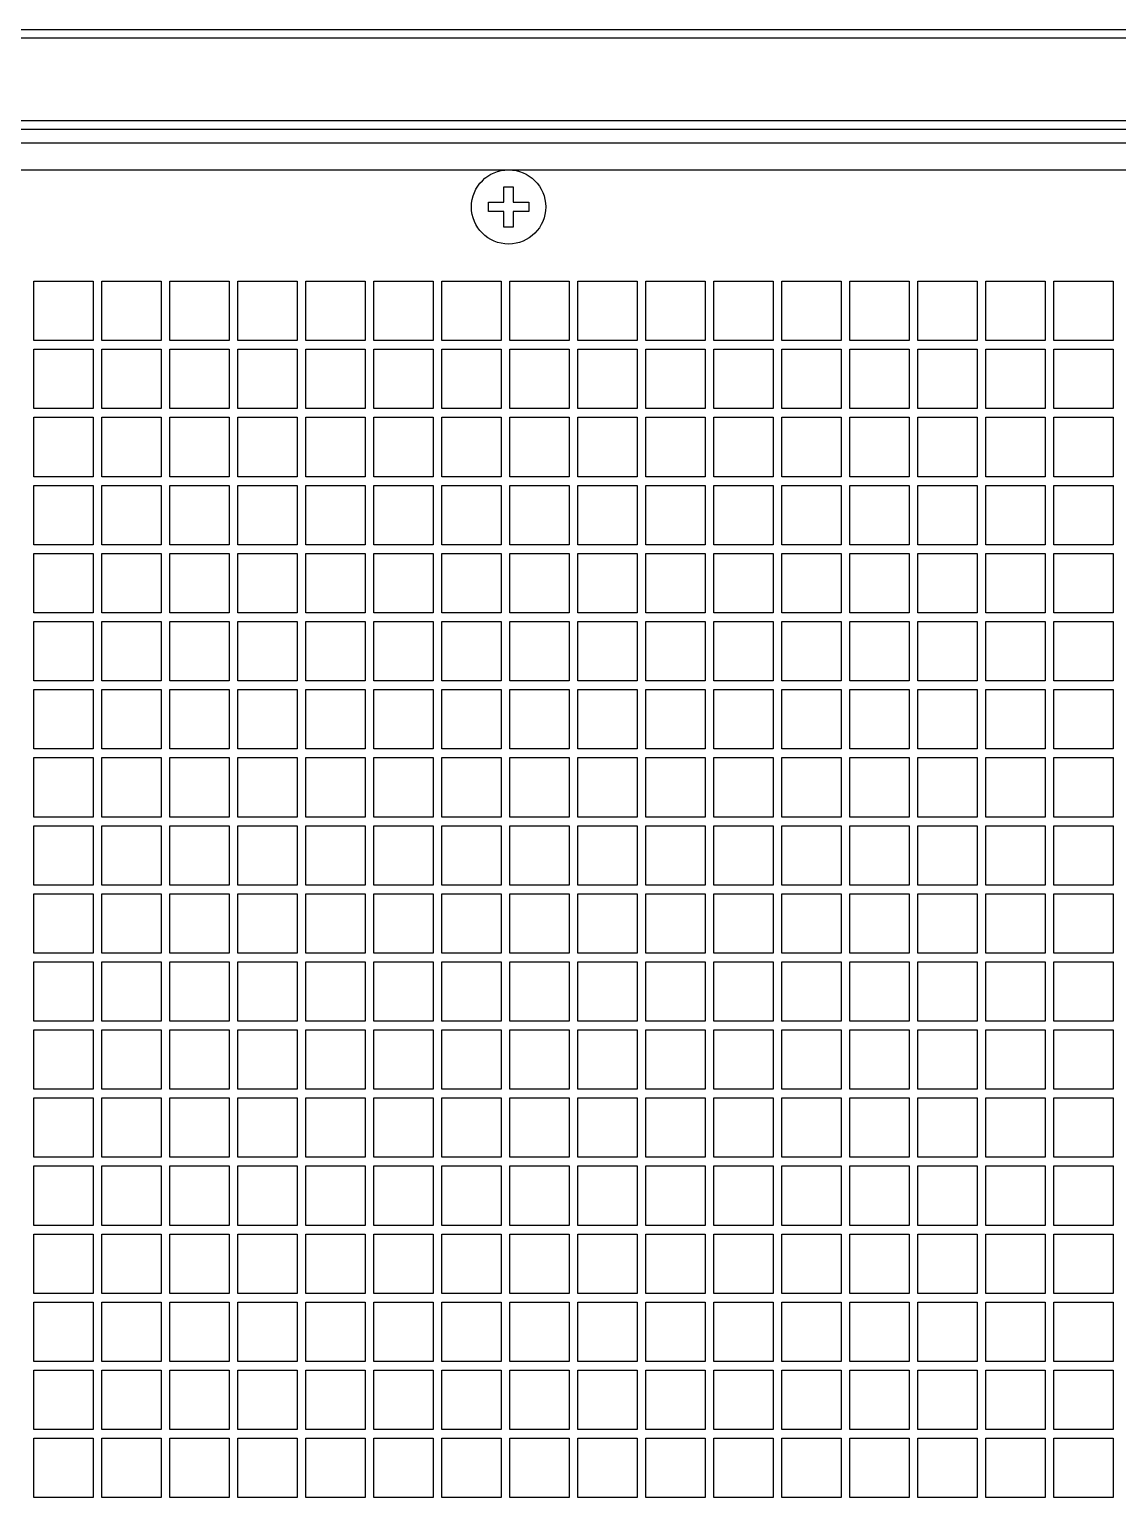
# Model space of a CAD drawing. Header units: millimetres. Extents: x 0 to 191, y 0 to 126.
# Drawn here: x 96.43 to 114.03, y 66.69 to 90.42 of the extents above; entities that cross this region are included whole.
import ezdxf

# ---------------------------------------------------------------- set-up
doc = ezdxf.new("R2010")
doc.units = ezdxf.units.MM
for name, color, linetype in [('2401-00460-M6-12PSTTHC_0', 7, 'Continuous'), ('4212-12595_0', 7, 'Continuous'), ('4212-12608_0', 7, 'Continuous'), ('4212-12615_0', 7, 'Continuous')]:
    doc.layers.add(name, color=color, linetype=linetype)

msp = doc.modelspace()

# ---------------------------------------------------------------- linework, layer by layer
at = {"layer": '2401-00460-M6-12PSTTHC_0', "color": 7, "linetype": 'Continuous'}
for p, q in [((104.105, 87.625), (104.105, 87.875)), ((104.105, 87.875), (104.255, 87.875)), ((104.255, 87.875), (104.255, 87.625)), ((103.855, 87.475), (103.855, 87.625)), ((103.855, 87.625), (104.105, 87.625)), ((104.255, 87.625), (104.505, 87.625)), ((104.505, 87.625), (104.505, 87.475)), ((104.105, 87.475), (103.855, 87.475)), ((104.105, 87.225), (104.105, 87.475)), ((104.255, 87.475), (104.255, 87.225)), ((104.505, 87.475), (104.255, 87.475)), ((104.255, 87.225), (104.105, 87.225))]:
    msp.add_line(p, q, dxfattribs=at)
msp.add_circle((104.18, 87.55), 0.6, dxfattribs=at)
at = {"layer": '4212-12595_0', "color": 7, "linetype": 'Continuous'}
msp.add_line((117.93, 88.58), (2.93, 88.58), dxfattribs=at)
at = {"layer": '4212-12608_0', "color": 7, "linetype": 'Continuous'}
for p, q in [((51.58, 88.15), (119.28, 88.15)), ((96.5, 85.39), (96.5, 86.35)), ((96.5, 86.35), (97.46, 86.35)), ((97.46, 86.35), (97.46, 85.39)), ((97.6, 85.39), (97.6, 86.35)), ((97.6, 86.35), (98.56, 86.35)), ((98.56, 86.35), (98.56, 85.39)), ((98.7, 85.39), (98.7, 86.35)), ((98.7, 86.35), (99.66, 86.35)), ((99.66, 86.35), (99.66, 85.39)), ((99.8, 85.39), (99.8, 86.35)), ((99.8, 86.35), (100.76, 86.35)), ((100.76, 86.35), (100.76, 85.39)), ((100.9, 85.39), (100.9, 86.35)), ((100.9, 86.35), (101.86, 86.35)), ((101.86, 86.35), (101.86, 85.39)), ((102, 85.39), (102, 86.35)), ((102, 86.35), (102.96, 86.35)), ((102.96, 86.35), (102.96, 85.39)), ((103.1, 85.39), (103.1, 86.35)), ((103.1, 86.35), (104.06, 86.35)), ((104.06, 86.35), (104.06, 85.39)), ((104.2, 85.39), (104.2, 86.35)), ((104.2, 86.35), (105.16, 86.35)), ((105.16, 86.35), (105.16, 85.39)), ((105.3, 85.39), (105.3, 86.35)), ((105.3, 86.35), (106.26, 86.35)), ((106.26, 86.35), (106.26, 85.39)), ((106.4, 85.39), (106.4, 86.35)), ((106.4, 86.35), (107.36, 86.35)), ((107.36, 86.35), (107.36, 85.39)), ((107.5, 85.39), (107.5, 86.35)), ((107.5, 86.35), (108.46, 86.35)), ((108.46, 86.35), (108.46, 85.39)), ((108.6, 85.39), (108.6, 86.35)), ((108.6, 86.35), (109.56, 86.35)), ((109.56, 86.35), (109.56, 85.39)), ((109.7, 85.39), (109.7, 86.35)), ((109.7, 86.35), (110.66, 86.35)), ((110.66, 86.35), (110.66, 85.39)), ((110.8, 85.39), (110.8, 86.35)), ((110.8, 86.35), (111.76, 86.35)), ((111.76, 86.35), (111.76, 85.39)), ((111.9, 85.39), (111.9, 86.35)), ((111.9, 86.35), (112.86, 86.35)), ((112.86, 86.35), (112.86, 85.39)), ((113, 85.39), (113, 86.35)), ((113, 86.35), (113.96, 86.35)), ((113.96, 86.35), (113.96, 85.39)), ((97.46, 85.39), (96.5, 85.39)), ((96.5, 84.29), (96.5, 85.25)), ((96.5, 85.25), (97.46, 85.25)), ((97.46, 85.25), (97.46, 84.29)), ((98.56, 85.39), (97.6, 85.39)), ((97.6, 84.29), (97.6, 85.25)), ((97.6, 85.25), (98.56, 85.25)), ((98.56, 85.25), (98.56, 84.29)), ((99.66, 85.39), (98.7, 85.39)), ((98.7, 84.29), (98.7, 85.25)), ((98.7, 85.25), (99.66, 85.25)), ((99.66, 85.25), (99.66, 84.29)), ((100.76, 85.39), (99.8, 85.39)), ((99.8, 84.29), (99.8, 85.25)), ((99.8, 85.25), (100.76, 85.25)), ((100.76, 85.25), (100.76, 84.29)), ((101.86, 85.39), (100.9, 85.39)), ((100.9, 84.29), (100.9, 85.25)), ((100.9, 85.25), (101.86, 85.25)), ((101.86, 85.25), (101.86, 84.29)), ((102.96, 85.39), (102, 85.39)), ((102, 84.29), (102, 85.25)), ((102, 85.25), (102.96, 85.25)), ((102.96, 85.25), (102.96, 84.29)), ((104.06, 85.39), (103.1, 85.39)), ((103.1, 84.29), (103.1, 85.25)), ((103.1, 85.25), (104.06, 85.25)), ((104.06, 85.25), (104.06, 84.29)), ((105.16, 85.39), (104.2, 85.39)), ((104.2, 84.29), (104.2, 85.25)), ((104.2, 85.25), (105.16, 85.25)), ((105.16, 85.25), (105.16, 84.29)), ((106.26, 85.39), (105.3, 85.39)), ((105.3, 84.29), (105.3, 85.25)), ((105.3, 85.25), (106.26, 85.25)), ((106.26, 85.25), (106.26, 84.29)), ((107.36, 85.39), (106.4, 85.39)), ((106.4, 84.29), (106.4, 85.25)), ((106.4, 85.25), (107.36, 85.25)), ((107.36, 85.25), (107.36, 84.29)), ((108.46, 85.39), (107.5, 85.39)), ((107.5, 84.29), (107.5, 85.25)), ((107.5, 85.25), (108.46, 85.25)), ((108.46, 85.25), (108.46, 84.29)), ((109.56, 85.39), (108.6, 85.39)), ((108.6, 84.29), (108.6, 85.25)), ((108.6, 85.25), (109.56, 85.25)), ((109.56, 85.25), (109.56, 84.29)), ((110.66, 85.39), (109.7, 85.39)), ((109.7, 84.29), (109.7, 85.25)), ((109.7, 85.25), (110.66, 85.25)), ((110.66, 85.25), (110.66, 84.29)), ((111.76, 85.39), (110.8, 85.39)), ((110.8, 84.29), (110.8, 85.25)), ((110.8, 85.25), (111.76, 85.25)), ((111.76, 85.25), (111.76, 84.29)), ((112.86, 85.39), (111.9, 85.39)), ((111.9, 84.29), (111.9, 85.25)), ((111.9, 85.25), (112.86, 85.25)), ((112.86, 85.25), (112.86, 84.29)), ((113.96, 85.39), (113, 85.39)), ((113, 84.29), (113, 85.25)), ((113, 85.25), (113.96, 85.25)), ((113.96, 85.25), (113.96, 84.29)), ((97.46, 84.29), (96.5, 84.29)), ((98.56, 84.29), (97.6, 84.29)), ((99.66, 84.29), (98.7, 84.29)), ((100.76, 84.29), (99.8, 84.29)), ((101.86, 84.29), (100.9, 84.29)), ((102.96, 84.29), (102, 84.29)), ((104.06, 84.29), (103.1, 84.29)), ((105.16, 84.29), (104.2, 84.29)), ((106.26, 84.29), (105.3, 84.29)), ((107.36, 84.29), (106.4, 84.29)), ((108.46, 84.29), (107.5, 84.29)), ((109.56, 84.29), (108.6, 84.29)), ((110.66, 84.29), (109.7, 84.29)), ((111.76, 84.29), (110.8, 84.29)), ((112.86, 84.29), (111.9, 84.29)), ((113.96, 84.29), (113, 84.29)), ((96.5, 83.19), (96.5, 84.15)), ((96.5, 84.15), (97.46, 84.15)), ((97.46, 84.15), (97.46, 83.19)), ((97.6, 83.19), (97.6, 84.15)), ((97.6, 84.15), (98.56, 84.15)), ((98.56, 84.15), (98.56, 83.19)), ((98.7, 83.19), (98.7, 84.15)), ((98.7, 84.15), (99.66, 84.15)), ((99.66, 84.15), (99.66, 83.19)), ((99.8, 83.19), (99.8, 84.15)), ((99.8, 84.15), (100.76, 84.15)), ((100.76, 84.15), (100.76, 83.19)), ((100.9, 83.19), (100.9, 84.15)), ((100.9, 84.15), (101.86, 84.15)), ((101.86, 84.15), (101.86, 83.19)), ((102, 83.19), (102, 84.15)), ((102, 84.15), (102.96, 84.15)), ((102.96, 84.15), (102.96, 83.19)), ((103.1, 83.19), (103.1, 84.15)), ((103.1, 84.15), (104.06, 84.15)), ((104.06, 84.15), (104.06, 83.19)), ((104.2, 83.19), (104.2, 84.15)), ((104.2, 84.15), (105.16, 84.15)), ((105.16, 84.15), (105.16, 83.19)), ((105.3, 83.19), (105.3, 84.15)), ((105.3, 84.15), (106.26, 84.15)), ((106.26, 84.15), (106.26, 83.19)), ((106.4, 83.19), (106.4, 84.15)), ((106.4, 84.15), (107.36, 84.15)), ((107.36, 84.15), (107.36, 83.19)), ((107.5, 83.19), (107.5, 84.15)), ((107.5, 84.15), (108.46, 84.15)), ((108.46, 84.15), (108.46, 83.19)), ((108.6, 83.19), (108.6, 84.15)), ((108.6, 84.15), (109.56, 84.15)), ((109.56, 84.15), (109.56, 83.19)), ((109.7, 83.19), (109.7, 84.15)), ((109.7, 84.15), (110.66, 84.15)), ((110.66, 84.15), (110.66, 83.19)), ((110.8, 83.19), (110.8, 84.15)), ((110.8, 84.15), (111.76, 84.15)), ((111.76, 84.15), (111.76, 83.19)), ((111.9, 83.19), (111.9, 84.15)), ((111.9, 84.15), (112.86, 84.15)), ((112.86, 84.15), (112.86, 83.19)), ((113, 83.19), (113, 84.15)), ((113, 84.15), (113.96, 84.15)), ((113.96, 84.15), (113.96, 83.19)), ((97.46, 83.19), (96.5, 83.19)), ((98.56, 83.19), (97.6, 83.19)), ((99.66, 83.19), (98.7, 83.19)), ((100.76, 83.19), (99.8, 83.19)), ((101.86, 83.19), (100.9, 83.19)), ((102.96, 83.19), (102, 83.19)), ((104.06, 83.19), (103.1, 83.19)), ((105.16, 83.19), (104.2, 83.19)), ((106.26, 83.19), (105.3, 83.19)), ((107.36, 83.19), (106.4, 83.19)), ((108.46, 83.19), (107.5, 83.19)), ((109.56, 83.19), (108.6, 83.19)), ((110.66, 83.19), (109.7, 83.19)), ((111.76, 83.19), (110.8, 83.19)), ((112.86, 83.19), (111.9, 83.19)), ((113.96, 83.19), (113, 83.19)), ((96.5, 82.09), (96.5, 83.05)), ((96.5, 83.05), (97.46, 83.05)), ((97.46, 83.05), (97.46, 82.09)), ((97.6, 82.09), (97.6, 83.05)), ((97.6, 83.05), (98.56, 83.05)), ((98.56, 83.05), (98.56, 82.09)), ((98.7, 82.09), (98.7, 83.05)), ((98.7, 83.05), (99.66, 83.05)), ((99.66, 83.05), (99.66, 82.09)), ((99.8, 82.09), (99.8, 83.05)), ((99.8, 83.05), (100.76, 83.05)), ((100.76, 83.05), (100.76, 82.09)), ((100.9, 82.09), (100.9, 83.05)), ((100.9, 83.05), (101.86, 83.05)), ((101.86, 83.05), (101.86, 82.09)), ((102, 82.09), (102, 83.05)), ((102, 83.05), (102.96, 83.05)), ((102.96, 83.05), (102.96, 82.09)), ((103.1, 82.09), (103.1, 83.05)), ((103.1, 83.05), (104.06, 83.05)), ((104.06, 83.05), (104.06, 82.09)), ((104.2, 82.09), (104.2, 83.05)), ((104.2, 83.05), (105.16, 83.05)), ((105.16, 83.05), (105.16, 82.09)), ((105.3, 82.09), (105.3, 83.05)), ((105.3, 83.05), (106.26, 83.05)), ((106.26, 83.05), (106.26, 82.09)), ((106.4, 82.09), (106.4, 83.05)), ((106.4, 83.05), (107.36, 83.05)), ((107.36, 83.05), (107.36, 82.09)), ((107.5, 82.09), (107.5, 83.05)), ((107.5, 83.05), (108.46, 83.05)), ((108.46, 83.05), (108.46, 82.09)), ((108.6, 82.09), (108.6, 83.05)), ((108.6, 83.05), (109.56, 83.05)), ((109.56, 83.05), (109.56, 82.09)), ((109.7, 82.09), (109.7, 83.05)), ((109.7, 83.05), (110.66, 83.05)), ((110.66, 83.05), (110.66, 82.09)), ((110.8, 82.09), (110.8, 83.05)), ((110.8, 83.05), (111.76, 83.05)), ((111.76, 83.05), (111.76, 82.09)), ((111.9, 82.09), (111.9, 83.05)), ((111.9, 83.05), (112.86, 83.05)), ((112.86, 83.05), (112.86, 82.09)), ((113, 82.09), (113, 83.05)), ((113, 83.05), (113.96, 83.05)), ((113.96, 83.05), (113.96, 82.09)), ((97.46, 82.09), (96.5, 82.09)), ((96.5, 80.99), (96.5, 81.95)), ((96.5, 81.95), (97.46, 81.95)), ((97.46, 81.95), (97.46, 80.99)), ((98.56, 82.09), (97.6, 82.09)), ((97.6, 80.99), (97.6, 81.95)), ((97.6, 81.95), (98.56, 81.95)), ((98.56, 81.95), (98.56, 80.99)), ((99.66, 82.09), (98.7, 82.09)), ((98.7, 80.99), (98.7, 81.95)), ((98.7, 81.95), (99.66, 81.95)), ((99.66, 81.95), (99.66, 80.99)), ((100.76, 82.09), (99.8, 82.09)), ((99.8, 80.99), (99.8, 81.95)), ((99.8, 81.95), (100.76, 81.95)), ((100.76, 81.95), (100.76, 80.99)), ((101.86, 82.09), (100.9, 82.09)), ((100.9, 80.99), (100.9, 81.95)), ((100.9, 81.95), (101.86, 81.95)), ((101.86, 81.95), (101.86, 80.99)), ((102.96, 82.09), (102, 82.09)), ((102, 80.99), (102, 81.95)), ((102, 81.95), (102.96, 81.95)), ((102.96, 81.95), (102.96, 80.99)), ((104.06, 82.09), (103.1, 82.09)), ((103.1, 80.99), (103.1, 81.95)), ((103.1, 81.95), (104.06, 81.95)), ((104.06, 81.95), (104.06, 80.99)), ((105.16, 82.09), (104.2, 82.09)), ((104.2, 80.99), (104.2, 81.95)), ((104.2, 81.95), (105.16, 81.95)), ((105.16, 81.95), (105.16, 80.99)), ((106.26, 82.09), (105.3, 82.09)), ((105.3, 80.99), (105.3, 81.95)), ((105.3, 81.95), (106.26, 81.95)), ((106.26, 81.95), (106.26, 80.99)), ((107.36, 82.09), (106.4, 82.09)), ((106.4, 80.99), (106.4, 81.95)), ((106.4, 81.95), (107.36, 81.95)), ((107.36, 81.95), (107.36, 80.99)), ((108.46, 82.09), (107.5, 82.09)), ((107.5, 80.99), (107.5, 81.95)), ((107.5, 81.95), (108.46, 81.95)), ((108.46, 81.95), (108.46, 80.99)), ((109.56, 82.09), (108.6, 82.09)), ((108.6, 80.99), (108.6, 81.95)), ((108.6, 81.95), (109.56, 81.95)), ((109.56, 81.95), (109.56, 80.99)), ((110.66, 82.09), (109.7, 82.09)), ((109.7, 80.99), (109.7, 81.95)), ((109.7, 81.95), (110.66, 81.95)), ((110.66, 81.95), (110.66, 80.99)), ((111.76, 82.09), (110.8, 82.09)), ((110.8, 80.99), (110.8, 81.95)), ((110.8, 81.95), (111.76, 81.95)), ((111.76, 81.95), (111.76, 80.99)), ((112.86, 82.09), (111.9, 82.09)), ((111.9, 80.99), (111.9, 81.95)), ((111.9, 81.95), (112.86, 81.95)), ((112.86, 81.95), (112.86, 80.99)), ((113.96, 82.09), (113, 82.09)), ((113, 80.99), (113, 81.95)), ((113, 81.95), (113.96, 81.95)), ((113.96, 81.95), (113.96, 80.99)), ((97.46, 80.99), (96.5, 80.99)), ((98.56, 80.99), (97.6, 80.99)), ((99.66, 80.99), (98.7, 80.99)), ((100.76, 80.99), (99.8, 80.99)), ((101.86, 80.99), (100.9, 80.99)), ((102.96, 80.99), (102, 80.99)), ((104.06, 80.99), (103.1, 80.99)), ((105.16, 80.99), (104.2, 80.99)), ((106.26, 80.99), (105.3, 80.99)), ((107.36, 80.99), (106.4, 80.99)), ((108.46, 80.99), (107.5, 80.99)), ((109.56, 80.99), (108.6, 80.99)), ((110.66, 80.99), (109.7, 80.99)), ((111.76, 80.99), (110.8, 80.99)), ((112.86, 80.99), (111.9, 80.99)), ((113.96, 80.99), (113, 80.99)), ((96.5, 79.89), (96.5, 80.85)), ((96.5, 80.85), (97.46, 80.85)), ((97.46, 80.85), (97.46, 79.89)), ((97.6, 79.89), (97.6, 80.85)), ((97.6, 80.85), (98.56, 80.85)), ((98.56, 80.85), (98.56, 79.89)), ((98.7, 79.89), (98.7, 80.85)), ((98.7, 80.85), (99.66, 80.85)), ((99.66, 80.85), (99.66, 79.89)), ((99.8, 79.89), (99.8, 80.85)), ((99.8, 80.85), (100.76, 80.85)), ((100.76, 80.85), (100.76, 79.89)), ((100.9, 79.89), (100.9, 80.85)), ((100.9, 80.85), (101.86, 80.85)), ((101.86, 80.85), (101.86, 79.89)), ((102, 79.89), (102, 80.85)), ((102, 80.85), (102.96, 80.85)), ((102.96, 80.85), (102.96, 79.89)), ((103.1, 79.89), (103.1, 80.85)), ((103.1, 80.85), (104.06, 80.85)), ((104.06, 80.85), (104.06, 79.89)), ((104.2, 79.89), (104.2, 80.85)), ((104.2, 80.85), (105.16, 80.85)), ((105.16, 80.85), (105.16, 79.89)), ((105.3, 79.89), (105.3, 80.85)), ((105.3, 80.85), (106.26, 80.85)), ((106.26, 80.85), (106.26, 79.89)), ((106.4, 79.89), (106.4, 80.85)), ((106.4, 80.85), (107.36, 80.85)), ((107.36, 80.85), (107.36, 79.89)), ((107.5, 79.89), (107.5, 80.85)), ((107.5, 80.85), (108.46, 80.85)), ((108.46, 80.85), (108.46, 79.89)), ((108.6, 79.89), (108.6, 80.85)), ((108.6, 80.85), (109.56, 80.85)), ((109.56, 80.85), (109.56, 79.89)), ((109.7, 79.89), (109.7, 80.85)), ((109.7, 80.85), (110.66, 80.85)), ((110.66, 80.85), (110.66, 79.89)), ((110.8, 79.89), (110.8, 80.85)), ((110.8, 80.85), (111.76, 80.85)), ((111.76, 80.85), (111.76, 79.89)), ((111.9, 79.89), (111.9, 80.85)), ((111.9, 80.85), (112.86, 80.85)), ((112.86, 80.85), (112.86, 79.89)), ((113, 79.89), (113, 80.85)), ((113, 80.85), (113.96, 80.85)), ((113.96, 80.85), (113.96, 79.89)), ((97.46, 79.89), (96.5, 79.89)), ((96.5, 78.79), (96.5, 79.75)), ((96.5, 79.75), (97.46, 79.75)), ((97.46, 79.75), (97.46, 78.79)), ((98.56, 79.89), (97.6, 79.89)), ((97.6, 78.79), (97.6, 79.75)), ((97.6, 79.75), (98.56, 79.75)), ((98.56, 79.75), (98.56, 78.79)), ((99.66, 79.89), (98.7, 79.89)), ((98.7, 78.79), (98.7, 79.75)), ((98.7, 79.75), (99.66, 79.75)), ((99.66, 79.75), (99.66, 78.79)), ((100.76, 79.89), (99.8, 79.89)), ((99.8, 78.79), (99.8, 79.75)), ((99.8, 79.75), (100.76, 79.75)), ((100.76, 79.75), (100.76, 78.79)), ((101.86, 79.89), (100.9, 79.89)), ((100.9, 78.79), (100.9, 79.75)), ((100.9, 79.75), (101.86, 79.75)), ((101.86, 79.75), (101.86, 78.79)), ((102.96, 79.89), (102, 79.89)), ((102, 78.79), (102, 79.75)), ((102, 79.75), (102.96, 79.75)), ((102.96, 79.75), (102.96, 78.79)), ((104.06, 79.89), (103.1, 79.89)), ((103.1, 78.79), (103.1, 79.75)), ((103.1, 79.75), (104.06, 79.75)), ((104.06, 79.75), (104.06, 78.79)), ((105.16, 79.89), (104.2, 79.89)), ((104.2, 78.79), (104.2, 79.75)), ((104.2, 79.75), (105.16, 79.75)), ((105.16, 79.75), (105.16, 78.79)), ((106.26, 79.89), (105.3, 79.89)), ((105.3, 78.79), (105.3, 79.75)), ((105.3, 79.75), (106.26, 79.75)), ((106.26, 79.75), (106.26, 78.79)), ((107.36, 79.89), (106.4, 79.89)), ((106.4, 78.79), (106.4, 79.75)), ((106.4, 79.75), (107.36, 79.75)), ((107.36, 79.75), (107.36, 78.79)), ((108.46, 79.89), (107.5, 79.89)), ((107.5, 78.79), (107.5, 79.75)), ((107.5, 79.75), (108.46, 79.75)), ((108.46, 79.75), (108.46, 78.79)), ((109.56, 79.89), (108.6, 79.89)), ((108.6, 78.79), (108.6, 79.75)), ((108.6, 79.75), (109.56, 79.75)), ((109.56, 79.75), (109.56, 78.79)), ((110.66, 79.89), (109.7, 79.89)), ((109.7, 78.79), (109.7, 79.75)), ((109.7, 79.75), (110.66, 79.75)), ((110.66, 79.75), (110.66, 78.79)), ((111.76, 79.89), (110.8, 79.89)), ((110.8, 78.79), (110.8, 79.75)), ((110.8, 79.75), (111.76, 79.75)), ((111.76, 79.75), (111.76, 78.79)), ((112.86, 79.89), (111.9, 79.89)), ((111.9, 78.79), (111.9, 79.75)), ((111.9, 79.75), (112.86, 79.75)), ((112.86, 79.75), (112.86, 78.79)), ((113.96, 79.89), (113, 79.89)), ((113, 78.79), (113, 79.75)), ((113, 79.75), (113.96, 79.75)), ((113.96, 79.75), (113.96, 78.79)), ((97.46, 78.79), (96.5, 78.79)), ((98.56, 78.79), (97.6, 78.79)), ((99.66, 78.79), (98.7, 78.79)), ((100.76, 78.79), (99.8, 78.79)), ((101.86, 78.79), (100.9, 78.79)), ((102.96, 78.79), (102, 78.79)), ((104.06, 78.79), (103.1, 78.79)), ((105.16, 78.79), (104.2, 78.79)), ((106.26, 78.79), (105.3, 78.79)), ((107.36, 78.79), (106.4, 78.79)), ((108.46, 78.79), (107.5, 78.79)), ((109.56, 78.79), (108.6, 78.79)), ((110.66, 78.79), (109.7, 78.79)), ((111.76, 78.79), (110.8, 78.79)), ((112.86, 78.79), (111.9, 78.79)), ((113.96, 78.79), (113, 78.79)), ((96.5, 77.69), (96.5, 78.65)), ((96.5, 78.65), (97.46, 78.65)), ((97.46, 78.65), (97.46, 77.69)), ((97.6, 77.69), (97.6, 78.65)), ((97.6, 78.65), (98.56, 78.65)), ((98.56, 78.65), (98.56, 77.69)), ((98.7, 77.69), (98.7, 78.65)), ((98.7, 78.65), (99.66, 78.65)), ((99.66, 78.65), (99.66, 77.69)), ((99.8, 77.69), (99.8, 78.65)), ((99.8, 78.65), (100.76, 78.65)), ((100.76, 78.65), (100.76, 77.69)), ((100.9, 77.69), (100.9, 78.65)), ((100.9, 78.65), (101.86, 78.65)), ((101.86, 78.65), (101.86, 77.69)), ((102, 77.69), (102, 78.65)), ((102, 78.65), (102.96, 78.65)), ((102.96, 78.65), (102.96, 77.69)), ((103.1, 77.69), (103.1, 78.65)), ((103.1, 78.65), (104.06, 78.65)), ((104.06, 78.65), (104.06, 77.69)), ((104.2, 77.69), (104.2, 78.65)), ((104.2, 78.65), (105.16, 78.65)), ((105.16, 78.65), (105.16, 77.69)), ((105.3, 77.69), (105.3, 78.65)), ((105.3, 78.65), (106.26, 78.65)), ((106.26, 78.65), (106.26, 77.69)), ((106.4, 77.69), (106.4, 78.65)), ((106.4, 78.65), (107.36, 78.65)), ((107.36, 78.65), (107.36, 77.69)), ((107.5, 77.69), (107.5, 78.65)), ((107.5, 78.65), (108.46, 78.65)), ((108.46, 78.65), (108.46, 77.69)), ((108.6, 77.69), (108.6, 78.65)), ((108.6, 78.65), (109.56, 78.65)), ((109.56, 78.65), (109.56, 77.69)), ((109.7, 77.69), (109.7, 78.65)), ((109.7, 78.65), (110.66, 78.65)), ((110.66, 78.65), (110.66, 77.69)), ((110.8, 77.69), (110.8, 78.65)), ((110.8, 78.65), (111.76, 78.65)), ((111.76, 78.65), (111.76, 77.69)), ((111.9, 77.69), (111.9, 78.65)), ((111.9, 78.65), (112.86, 78.65)), ((112.86, 78.65), (112.86, 77.69)), ((113, 77.69), (113, 78.65)), ((113, 78.65), (113.96, 78.65)), ((113.96, 78.65), (113.96, 77.69)), ((97.46, 77.69), (96.5, 77.69)), ((98.56, 77.69), (97.6, 77.69)), ((99.66, 77.69), (98.7, 77.69)), ((100.76, 77.69), (99.8, 77.69)), ((101.86, 77.69), (100.9, 77.69)), ((102.96, 77.69), (102, 77.69)), ((104.06, 77.69), (103.1, 77.69)), ((105.16, 77.69), (104.2, 77.69)), ((106.26, 77.69), (105.3, 77.69)), ((107.36, 77.69), (106.4, 77.69)), ((108.46, 77.69), (107.5, 77.69)), ((109.56, 77.69), (108.6, 77.69)), ((110.66, 77.69), (109.7, 77.69)), ((111.76, 77.69), (110.8, 77.69)), ((112.86, 77.69), (111.9, 77.69)), ((113.96, 77.69), (113, 77.69)), ((96.5, 76.59), (96.5, 77.55)), ((96.5, 77.55), (97.46, 77.55)), ((97.46, 77.55), (97.46, 76.59)), ((97.6, 76.59), (97.6, 77.55)), ((97.6, 77.55), (98.56, 77.55)), ((98.56, 77.55), (98.56, 76.59)), ((98.7, 76.59), (98.7, 77.55)), ((98.7, 77.55), (99.66, 77.55)), ((99.66, 77.55), (99.66, 76.59)), ((99.8, 76.59), (99.8, 77.55)), ((99.8, 77.55), (100.76, 77.55)), ((100.76, 77.55), (100.76, 76.59)), ((100.9, 76.59), (100.9, 77.55)), ((100.9, 77.55), (101.86, 77.55)), ((101.86, 77.55), (101.86, 76.59)), ((102, 76.59), (102, 77.55)), ((102, 77.55), (102.96, 77.55)), ((102.96, 77.55), (102.96, 76.59)), ((103.1, 76.59), (103.1, 77.55)), ((103.1, 77.55), (104.06, 77.55)), ((104.06, 77.55), (104.06, 76.59)), ((104.2, 76.59), (104.2, 77.55)), ((104.2, 77.55), (105.16, 77.55)), ((105.16, 77.55), (105.16, 76.59)), ((105.3, 76.59), (105.3, 77.55)), ((105.3, 77.55), (106.26, 77.55)), ((106.26, 77.55), (106.26, 76.59)), ((106.4, 76.59), (106.4, 77.55)), ((106.4, 77.55), (107.36, 77.55)), ((107.36, 77.55), (107.36, 76.59)), ((107.5, 76.59), (107.5, 77.55)), ((107.5, 77.55), (108.46, 77.55)), ((108.46, 77.55), (108.46, 76.59)), ((108.6, 76.59), (108.6, 77.55)), ((108.6, 77.55), (109.56, 77.55)), ((109.56, 77.55), (109.56, 76.59)), ((109.7, 76.59), (109.7, 77.55)), ((109.7, 77.55), (110.66, 77.55)), ((110.66, 77.55), (110.66, 76.59)), ((110.8, 76.59), (110.8, 77.55)), ((110.8, 77.55), (111.76, 77.55)), ((111.76, 77.55), (111.76, 76.59)), ((111.9, 76.59), (111.9, 77.55)), ((111.9, 77.55), (112.86, 77.55)), ((112.86, 77.55), (112.86, 76.59)), ((113, 76.59), (113, 77.55)), ((113, 77.55), (113.96, 77.55)), ((113.96, 77.55), (113.96, 76.59)), ((97.46, 76.59), (96.5, 76.59)), ((96.5, 75.49), (96.5, 76.45)), ((96.5, 76.45), (97.46, 76.45)), ((97.46, 76.45), (97.46, 75.49)), ((98.56, 76.59), (97.6, 76.59)), ((97.6, 75.49), (97.6, 76.45)), ((97.6, 76.45), (98.56, 76.45)), ((98.56, 76.45), (98.56, 75.49)), ((99.66, 76.59), (98.7, 76.59)), ((98.7, 75.49), (98.7, 76.45)), ((98.7, 76.45), (99.66, 76.45)), ((99.66, 76.45), (99.66, 75.49)), ((100.76, 76.59), (99.8, 76.59)), ((99.8, 75.49), (99.8, 76.45)), ((99.8, 76.45), (100.76, 76.45)), ((100.76, 76.45), (100.76, 75.49)), ((101.86, 76.59), (100.9, 76.59)), ((100.9, 75.49), (100.9, 76.45)), ((100.9, 76.45), (101.86, 76.45)), ((101.86, 76.45), (101.86, 75.49)), ((102.96, 76.59), (102, 76.59)), ((102, 75.49), (102, 76.45)), ((102, 76.45), (102.96, 76.45)), ((102.96, 76.45), (102.96, 75.49)), ((104.06, 76.59), (103.1, 76.59)), ((103.1, 75.49), (103.1, 76.45)), ((103.1, 76.45), (104.06, 76.45)), ((104.06, 76.45), (104.06, 75.49)), ((105.16, 76.59), (104.2, 76.59)), ((104.2, 75.49), (104.2, 76.45)), ((104.2, 76.45), (105.16, 76.45)), ((105.16, 76.45), (105.16, 75.49)), ((106.26, 76.59), (105.3, 76.59)), ((105.3, 75.49), (105.3, 76.45)), ((105.3, 76.45), (106.26, 76.45)), ((106.26, 76.45), (106.26, 75.49)), ((107.36, 76.59), (106.4, 76.59)), ((106.4, 75.49), (106.4, 76.45)), ((106.4, 76.45), (107.36, 76.45)), ((107.36, 76.45), (107.36, 75.49)), ((108.46, 76.59), (107.5, 76.59)), ((107.5, 75.49), (107.5, 76.45)), ((107.5, 76.45), (108.46, 76.45)), ((108.46, 76.45), (108.46, 75.49)), ((109.56, 76.59), (108.6, 76.59)), ((108.6, 75.49), (108.6, 76.45)), ((108.6, 76.45), (109.56, 76.45)), ((109.56, 76.45), (109.56, 75.49)), ((110.66, 76.59), (109.7, 76.59)), ((109.7, 75.49), (109.7, 76.45)), ((109.7, 76.45), (110.66, 76.45)), ((110.66, 76.45), (110.66, 75.49)), ((111.76, 76.59), (110.8, 76.59)), ((110.8, 75.49), (110.8, 76.45)), ((110.8, 76.45), (111.76, 76.45)), ((111.76, 76.45), (111.76, 75.49)), ((112.86, 76.59), (111.9, 76.59)), ((111.9, 75.49), (111.9, 76.45)), ((111.9, 76.45), (112.86, 76.45)), ((112.86, 76.45), (112.86, 75.49)), ((113.96, 76.59), (113, 76.59)), ((113, 75.49), (113, 76.45)), ((113, 76.45), (113.96, 76.45)), ((113.96, 76.45), (113.96, 75.49)), ((97.46, 75.49), (96.5, 75.49)), ((98.56, 75.49), (97.6, 75.49)), ((99.66, 75.49), (98.7, 75.49)), ((100.76, 75.49), (99.8, 75.49)), ((101.86, 75.49), (100.9, 75.49)), ((102.96, 75.49), (102, 75.49)), ((104.06, 75.49), (103.1, 75.49)), ((105.16, 75.49), (104.2, 75.49)), ((106.26, 75.49), (105.3, 75.49)), ((107.36, 75.49), (106.4, 75.49)), ((108.46, 75.49), (107.5, 75.49)), ((109.56, 75.49), (108.6, 75.49)), ((110.66, 75.49), (109.7, 75.49)), ((111.76, 75.49), (110.8, 75.49)), ((112.86, 75.49), (111.9, 75.49)), ((113.96, 75.49), (113, 75.49)), ((96.5, 74.39), (96.5, 75.35)), ((96.5, 75.35), (97.46, 75.35)), ((97.46, 75.35), (97.46, 74.39)), ((97.6, 74.39), (97.6, 75.35)), ((97.6, 75.35), (98.56, 75.35)), ((98.56, 75.35), (98.56, 74.39)), ((98.7, 74.39), (98.7, 75.35)), ((98.7, 75.35), (99.66, 75.35)), ((99.66, 75.35), (99.66, 74.39)), ((99.8, 74.39), (99.8, 75.35)), ((99.8, 75.35), (100.76, 75.35)), ((100.76, 75.35), (100.76, 74.39)), ((100.9, 74.39), (100.9, 75.35)), ((100.9, 75.35), (101.86, 75.35)), ((101.86, 75.35), (101.86, 74.39)), ((102, 74.39), (102, 75.35)), ((102, 75.35), (102.96, 75.35)), ((102.96, 75.35), (102.96, 74.39)), ((103.1, 74.39), (103.1, 75.35)), ((103.1, 75.35), (104.06, 75.35)), ((104.06, 75.35), (104.06, 74.39)), ((104.2, 74.39), (104.2, 75.35)), ((104.2, 75.35), (105.16, 75.35)), ((105.16, 75.35), (105.16, 74.39)), ((105.3, 74.39), (105.3, 75.35)), ((105.3, 75.35), (106.26, 75.35)), ((106.26, 75.35), (106.26, 74.39)), ((106.4, 74.39), (106.4, 75.35)), ((106.4, 75.35), (107.36, 75.35)), ((107.36, 75.35), (107.36, 74.39)), ((107.5, 74.39), (107.5, 75.35)), ((107.5, 75.35), (108.46, 75.35)), ((108.46, 75.35), (108.46, 74.39)), ((108.6, 74.39), (108.6, 75.35)), ((108.6, 75.35), (109.56, 75.35)), ((109.56, 75.35), (109.56, 74.39)), ((109.7, 74.39), (109.7, 75.35)), ((109.7, 75.35), (110.66, 75.35)), ((110.66, 75.35), (110.66, 74.39)), ((110.8, 74.39), (110.8, 75.35)), ((110.8, 75.35), (111.76, 75.35)), ((111.76, 75.35), (111.76, 74.39)), ((111.9, 74.39), (111.9, 75.35)), ((111.9, 75.35), (112.86, 75.35)), ((112.86, 75.35), (112.86, 74.39)), ((113, 74.39), (113, 75.35)), ((113, 75.35), (113.96, 75.35)), ((113.96, 75.35), (113.96, 74.39)), ((97.46, 74.39), (96.5, 74.39)), ((98.56, 74.39), (97.6, 74.39)), ((99.66, 74.39), (98.7, 74.39)), ((100.76, 74.39), (99.8, 74.39)), ((101.86, 74.39), (100.9, 74.39)), ((102.96, 74.39), (102, 74.39)), ((104.06, 74.39), (103.1, 74.39)), ((105.16, 74.39), (104.2, 74.39)), ((106.26, 74.39), (105.3, 74.39)), ((107.36, 74.39), (106.4, 74.39)), ((108.46, 74.39), (107.5, 74.39)), ((109.56, 74.39), (108.6, 74.39)), ((110.66, 74.39), (109.7, 74.39)), ((111.76, 74.39), (110.8, 74.39)), ((112.86, 74.39), (111.9, 74.39)), ((113.96, 74.39), (113, 74.39)), ((96.5, 73.29), (96.5, 74.25)), ((96.5, 74.25), (97.46, 74.25)), ((97.46, 74.25), (97.46, 73.29)), ((97.6, 73.29), (97.6, 74.25)), ((97.6, 74.25), (98.56, 74.25)), ((98.56, 74.25), (98.56, 73.29)), ((98.7, 73.29), (98.7, 74.25)), ((98.7, 74.25), (99.66, 74.25)), ((99.66, 74.25), (99.66, 73.29)), ((99.8, 73.29), (99.8, 74.25)), ((99.8, 74.25), (100.76, 74.25)), ((100.76, 74.25), (100.76, 73.29)), ((100.9, 73.29), (100.9, 74.25)), ((100.9, 74.25), (101.86, 74.25)), ((101.86, 74.25), (101.86, 73.29)), ((102, 73.29), (102, 74.25)), ((102, 74.25), (102.96, 74.25)), ((102.96, 74.25), (102.96, 73.29)), ((103.1, 73.29), (103.1, 74.25)), ((103.1, 74.25), (104.06, 74.25)), ((104.06, 74.25), (104.06, 73.29)), ((104.2, 73.29), (104.2, 74.25)), ((104.2, 74.25), (105.16, 74.25)), ((105.16, 74.25), (105.16, 73.29)), ((105.3, 73.29), (105.3, 74.25)), ((105.3, 74.25), (106.26, 74.25)), ((106.26, 74.25), (106.26, 73.29)), ((106.4, 73.29), (106.4, 74.25)), ((106.4, 74.25), (107.36, 74.25)), ((107.36, 74.25), (107.36, 73.29)), ((107.5, 73.29), (107.5, 74.25)), ((107.5, 74.25), (108.46, 74.25)), ((108.46, 74.25), (108.46, 73.29)), ((108.6, 73.29), (108.6, 74.25)), ((108.6, 74.25), (109.56, 74.25)), ((109.56, 74.25), (109.56, 73.29)), ((109.7, 73.29), (109.7, 74.25)), ((109.7, 74.25), (110.66, 74.25)), ((110.66, 74.25), (110.66, 73.29)), ((110.8, 73.29), (110.8, 74.25)), ((110.8, 74.25), (111.76, 74.25)), ((111.76, 74.25), (111.76, 73.29)), ((111.9, 73.29), (111.9, 74.25)), ((111.9, 74.25), (112.86, 74.25)), ((112.86, 74.25), (112.86, 73.29)), ((113, 73.29), (113, 74.25)), ((113, 74.25), (113.96, 74.25)), ((113.96, 74.25), (113.96, 73.29)), ((97.46, 73.29), (96.5, 73.29)), ((96.5, 72.19), (96.5, 73.15)), ((96.5, 73.15), (97.46, 73.15)), ((97.46, 73.15), (97.46, 72.19)), ((98.56, 73.29), (97.6, 73.29)), ((97.6, 72.19), (97.6, 73.15)), ((97.6, 73.15), (98.56, 73.15)), ((98.56, 73.15), (98.56, 72.19)), ((99.66, 73.29), (98.7, 73.29)), ((98.7, 72.19), (98.7, 73.15)), ((98.7, 73.15), (99.66, 73.15)), ((99.66, 73.15), (99.66, 72.19)), ((100.76, 73.29), (99.8, 73.29)), ((99.8, 72.19), (99.8, 73.15)), ((99.8, 73.15), (100.76, 73.15)), ((100.76, 73.15), (100.76, 72.19)), ((101.86, 73.29), (100.9, 73.29)), ((100.9, 72.19), (100.9, 73.15)), ((100.9, 73.15), (101.86, 73.15)), ((101.86, 73.15), (101.86, 72.19)), ((102.96, 73.29), (102, 73.29)), ((102, 72.19), (102, 73.15)), ((102, 73.15), (102.96, 73.15)), ((102.96, 73.15), (102.96, 72.19)), ((104.06, 73.29), (103.1, 73.29)), ((103.1, 72.19), (103.1, 73.15)), ((103.1, 73.15), (104.06, 73.15)), ((104.06, 73.15), (104.06, 72.19)), ((105.16, 73.29), (104.2, 73.29)), ((104.2, 72.19), (104.2, 73.15)), ((104.2, 73.15), (105.16, 73.15)), ((105.16, 73.15), (105.16, 72.19)), ((106.26, 73.29), (105.3, 73.29)), ((105.3, 72.19), (105.3, 73.15)), ((105.3, 73.15), (106.26, 73.15)), ((106.26, 73.15), (106.26, 72.19)), ((107.36, 73.29), (106.4, 73.29)), ((106.4, 72.19), (106.4, 73.15)), ((106.4, 73.15), (107.36, 73.15)), ((107.36, 73.15), (107.36, 72.19)), ((108.46, 73.29), (107.5, 73.29)), ((107.5, 72.19), (107.5, 73.15)), ((107.5, 73.15), (108.46, 73.15)), ((108.46, 73.15), (108.46, 72.19)), ((109.56, 73.29), (108.6, 73.29)), ((108.6, 72.19), (108.6, 73.15)), ((108.6, 73.15), (109.56, 73.15)), ((109.56, 73.15), (109.56, 72.19)), ((110.66, 73.29), (109.7, 73.29)), ((109.7, 72.19), (109.7, 73.15)), ((109.7, 73.15), (110.66, 73.15)), ((110.66, 73.15), (110.66, 72.19)), ((111.76, 73.29), (110.8, 73.29)), ((110.8, 72.19), (110.8, 73.15)), ((110.8, 73.15), (111.76, 73.15)), ((111.76, 73.15), (111.76, 72.19)), ((112.86, 73.29), (111.9, 73.29)), ((111.9, 72.19), (111.9, 73.15)), ((111.9, 73.15), (112.86, 73.15)), ((112.86, 73.15), (112.86, 72.19)), ((113.96, 73.29), (113, 73.29)), ((113, 72.19), (113, 73.15)), ((113, 73.15), (113.96, 73.15)), ((113.96, 73.15), (113.96, 72.19)), ((97.46, 72.19), (96.5, 72.19)), ((98.56, 72.19), (97.6, 72.19)), ((99.66, 72.19), (98.7, 72.19)), ((100.76, 72.19), (99.8, 72.19)), ((101.86, 72.19), (100.9, 72.19)), ((102.96, 72.19), (102, 72.19)), ((104.06, 72.19), (103.1, 72.19)), ((105.16, 72.19), (104.2, 72.19)), ((106.26, 72.19), (105.3, 72.19)), ((107.36, 72.19), (106.4, 72.19)), ((108.46, 72.19), (107.5, 72.19)), ((109.56, 72.19), (108.6, 72.19)), ((110.66, 72.19), (109.7, 72.19)), ((111.76, 72.19), (110.8, 72.19)), ((112.86, 72.19), (111.9, 72.19)), ((113.96, 72.19), (113, 72.19)), ((96.5, 71.09), (96.5, 72.05)), ((96.5, 72.05), (97.46, 72.05)), ((97.46, 72.05), (97.46, 71.09)), ((97.6, 71.09), (97.6, 72.05)), ((97.6, 72.05), (98.56, 72.05)), ((98.56, 72.05), (98.56, 71.09)), ((98.7, 71.09), (98.7, 72.05)), ((98.7, 72.05), (99.66, 72.05)), ((99.66, 72.05), (99.66, 71.09)), ((99.8, 71.09), (99.8, 72.05)), ((99.8, 72.05), (100.76, 72.05)), ((100.76, 72.05), (100.76, 71.09)), ((100.9, 71.09), (100.9, 72.05)), ((100.9, 72.05), (101.86, 72.05)), ((101.86, 72.05), (101.86, 71.09)), ((102, 71.09), (102, 72.05)), ((102, 72.05), (102.96, 72.05)), ((102.96, 72.05), (102.96, 71.09)), ((103.1, 71.09), (103.1, 72.05)), ((103.1, 72.05), (104.06, 72.05)), ((104.06, 72.05), (104.06, 71.09)), ((104.2, 71.09), (104.2, 72.05)), ((104.2, 72.05), (105.16, 72.05)), ((105.16, 72.05), (105.16, 71.09)), ((105.3, 71.09), (105.3, 72.05)), ((105.3, 72.05), (106.26, 72.05)), ((106.26, 72.05), (106.26, 71.09)), ((106.4, 71.09), (106.4, 72.05)), ((106.4, 72.05), (107.36, 72.05)), ((107.36, 72.05), (107.36, 71.09)), ((107.5, 71.09), (107.5, 72.05)), ((107.5, 72.05), (108.46, 72.05)), ((108.46, 72.05), (108.46, 71.09)), ((108.6, 71.09), (108.6, 72.05)), ((108.6, 72.05), (109.56, 72.05)), ((109.56, 72.05), (109.56, 71.09)), ((109.7, 71.09), (109.7, 72.05)), ((109.7, 72.05), (110.66, 72.05)), ((110.66, 72.05), (110.66, 71.09)), ((110.8, 71.09), (110.8, 72.05)), ((110.8, 72.05), (111.76, 72.05)), ((111.76, 72.05), (111.76, 71.09)), ((111.9, 71.09), (111.9, 72.05)), ((111.9, 72.05), (112.86, 72.05)), ((112.86, 72.05), (112.86, 71.09)), ((113, 71.09), (113, 72.05)), ((113, 72.05), (113.96, 72.05)), ((113.96, 72.05), (113.96, 71.09)), ((97.46, 71.09), (96.5, 71.09)), ((98.56, 71.09), (97.6, 71.09)), ((99.66, 71.09), (98.7, 71.09)), ((100.76, 71.09), (99.8, 71.09)), ((101.86, 71.09), (100.9, 71.09)), ((102.96, 71.09), (102, 71.09)), ((104.06, 71.09), (103.1, 71.09)), ((105.16, 71.09), (104.2, 71.09)), ((106.26, 71.09), (105.3, 71.09)), ((107.36, 71.09), (106.4, 71.09)), ((108.46, 71.09), (107.5, 71.09)), ((109.56, 71.09), (108.6, 71.09)), ((110.66, 71.09), (109.7, 71.09)), ((111.76, 71.09), (110.8, 71.09)), ((112.86, 71.09), (111.9, 71.09)), ((113.96, 71.09), (113, 71.09)), ((96.5, 69.99), (96.5, 70.95)), ((96.5, 70.95), (97.46, 70.95)), ((97.46, 70.95), (97.46, 69.99)), ((97.6, 69.99), (97.6, 70.95)), ((97.6, 70.95), (98.56, 70.95)), ((98.56, 70.95), (98.56, 69.99)), ((98.7, 69.99), (98.7, 70.95)), ((98.7, 70.95), (99.66, 70.95)), ((99.66, 70.95), (99.66, 69.99)), ((99.8, 69.99), (99.8, 70.95)), ((99.8, 70.95), (100.76, 70.95)), ((100.76, 70.95), (100.76, 69.99)), ((100.9, 69.99), (100.9, 70.95)), ((100.9, 70.95), (101.86, 70.95)), ((101.86, 70.95), (101.86, 69.99)), ((102, 69.99), (102, 70.95)), ((102, 70.95), (102.96, 70.95)), ((102.96, 70.95), (102.96, 69.99)), ((103.1, 69.99), (103.1, 70.95)), ((103.1, 70.95), (104.06, 70.95)), ((104.06, 70.95), (104.06, 69.99)), ((104.2, 69.99), (104.2, 70.95)), ((104.2, 70.95), (105.16, 70.95)), ((105.16, 70.95), (105.16, 69.99)), ((105.3, 69.99), (105.3, 70.95)), ((105.3, 70.95), (106.26, 70.95)), ((106.26, 70.95), (106.26, 69.99)), ((106.4, 69.99), (106.4, 70.95)), ((106.4, 70.95), (107.36, 70.95)), ((107.36, 70.95), (107.36, 69.99)), ((107.5, 69.99), (107.5, 70.95)), ((107.5, 70.95), (108.46, 70.95)), ((108.46, 70.95), (108.46, 69.99)), ((108.6, 69.99), (108.6, 70.95)), ((108.6, 70.95), (109.56, 70.95)), ((109.56, 70.95), (109.56, 69.99)), ((109.7, 69.99), (109.7, 70.95)), ((109.7, 70.95), (110.66, 70.95)), ((110.66, 70.95), (110.66, 69.99)), ((110.8, 69.99), (110.8, 70.95)), ((110.8, 70.95), (111.76, 70.95)), ((111.76, 70.95), (111.76, 69.99)), ((111.9, 69.99), (111.9, 70.95)), ((111.9, 70.95), (112.86, 70.95)), ((112.86, 70.95), (112.86, 69.99)), ((113, 69.99), (113, 70.95)), ((113, 70.95), (113.96, 70.95)), ((113.96, 70.95), (113.96, 69.99)), ((97.46, 69.99), (96.5, 69.99)), ((96.5, 68.89), (96.5, 69.85)), ((96.5, 69.85), (97.46, 69.85)), ((97.46, 69.85), (97.46, 68.89)), ((98.56, 69.99), (97.6, 69.99)), ((97.6, 68.89), (97.6, 69.85)), ((97.6, 69.85), (98.56, 69.85)), ((98.56, 69.85), (98.56, 68.89)), ((99.66, 69.99), (98.7, 69.99)), ((98.7, 68.89), (98.7, 69.85)), ((98.7, 69.85), (99.66, 69.85)), ((99.66, 69.85), (99.66, 68.89)), ((100.76, 69.99), (99.8, 69.99)), ((99.8, 68.89), (99.8, 69.85)), ((99.8, 69.85), (100.76, 69.85)), ((100.76, 69.85), (100.76, 68.89)), ((101.86, 69.99), (100.9, 69.99)), ((100.9, 68.89), (100.9, 69.85)), ((100.9, 69.85), (101.86, 69.85)), ((101.86, 69.85), (101.86, 68.89)), ((102.96, 69.99), (102, 69.99)), ((102, 68.89), (102, 69.85)), ((102, 69.85), (102.96, 69.85)), ((102.96, 69.85), (102.96, 68.89)), ((104.06, 69.99), (103.1, 69.99)), ((103.1, 68.89), (103.1, 69.85)), ((103.1, 69.85), (104.06, 69.85)), ((104.06, 69.85), (104.06, 68.89)), ((105.16, 69.99), (104.2, 69.99)), ((104.2, 68.89), (104.2, 69.85)), ((104.2, 69.85), (105.16, 69.85)), ((105.16, 69.85), (105.16, 68.89)), ((106.26, 69.99), (105.3, 69.99)), ((105.3, 68.89), (105.3, 69.85)), ((105.3, 69.85), (106.26, 69.85)), ((106.26, 69.85), (106.26, 68.89)), ((107.36, 69.99), (106.4, 69.99)), ((106.4, 68.89), (106.4, 69.85)), ((106.4, 69.85), (107.36, 69.85)), ((107.36, 69.85), (107.36, 68.89)), ((108.46, 69.99), (107.5, 69.99)), ((107.5, 68.89), (107.5, 69.85)), ((107.5, 69.85), (108.46, 69.85)), ((108.46, 69.85), (108.46, 68.89)), ((109.56, 69.99), (108.6, 69.99)), ((108.6, 68.89), (108.6, 69.85)), ((108.6, 69.85), (109.56, 69.85)), ((109.56, 69.85), (109.56, 68.89)), ((110.66, 69.99), (109.7, 69.99)), ((109.7, 68.89), (109.7, 69.85)), ((109.7, 69.85), (110.66, 69.85)), ((110.66, 69.85), (110.66, 68.89)), ((111.76, 69.99), (110.8, 69.99)), ((110.8, 68.89), (110.8, 69.85)), ((110.8, 69.85), (111.76, 69.85)), ((111.76, 69.85), (111.76, 68.89)), ((112.86, 69.99), (111.9, 69.99)), ((111.9, 68.89), (111.9, 69.85)), ((111.9, 69.85), (112.86, 69.85)), ((112.86, 69.85), (112.86, 68.89)), ((113.96, 69.99), (113, 69.99)), ((113, 68.89), (113, 69.85)), ((113, 69.85), (113.96, 69.85)), ((113.96, 69.85), (113.96, 68.89)), ((97.46, 68.89), (96.5, 68.89)), ((98.56, 68.89), (97.6, 68.89)), ((99.66, 68.89), (98.7, 68.89)), ((100.76, 68.89), (99.8, 68.89)), ((101.86, 68.89), (100.9, 68.89)), ((102.96, 68.89), (102, 68.89)), ((104.06, 68.89), (103.1, 68.89)), ((105.16, 68.89), (104.2, 68.89)), ((106.26, 68.89), (105.3, 68.89)), ((107.36, 68.89), (106.4, 68.89)), ((108.46, 68.89), (107.5, 68.89)), ((109.56, 68.89), (108.6, 68.89)), ((110.66, 68.89), (109.7, 68.89)), ((111.76, 68.89), (110.8, 68.89)), ((112.86, 68.89), (111.9, 68.89)), ((113.96, 68.89), (113, 68.89)), ((96.5, 67.79), (96.5, 68.75)), ((96.5, 68.75), (97.46, 68.75)), ((97.46, 68.75), (97.46, 67.79)), ((97.6, 67.79), (97.6, 68.75)), ((97.6, 68.75), (98.56, 68.75)), ((98.56, 68.75), (98.56, 67.79)), ((98.7, 67.79), (98.7, 68.75)), ((98.7, 68.75), (99.66, 68.75)), ((99.66, 68.75), (99.66, 67.79)), ((99.8, 67.79), (99.8, 68.75)), ((99.8, 68.75), (100.76, 68.75)), ((100.76, 68.75), (100.76, 67.79)), ((100.9, 67.79), (100.9, 68.75)), ((100.9, 68.75), (101.86, 68.75)), ((101.86, 68.75), (101.86, 67.79)), ((102, 67.79), (102, 68.75)), ((102, 68.75), (102.96, 68.75)), ((102.96, 68.75), (102.96, 67.79)), ((103.1, 67.79), (103.1, 68.75)), ((103.1, 68.75), (104.06, 68.75)), ((104.06, 68.75), (104.06, 67.79)), ((104.2, 67.79), (104.2, 68.75)), ((104.2, 68.75), (105.16, 68.75)), ((105.16, 68.75), (105.16, 67.79)), ((105.3, 67.79), (105.3, 68.75)), ((105.3, 68.75), (106.26, 68.75)), ((106.26, 68.75), (106.26, 67.79)), ((106.4, 67.79), (106.4, 68.75)), ((106.4, 68.75), (107.36, 68.75)), ((107.36, 68.75), (107.36, 67.79)), ((107.5, 67.79), (107.5, 68.75)), ((107.5, 68.75), (108.46, 68.75)), ((108.46, 68.75), (108.46, 67.79)), ((108.6, 67.79), (108.6, 68.75)), ((108.6, 68.75), (109.56, 68.75)), ((109.56, 68.75), (109.56, 67.79)), ((109.7, 67.79), (109.7, 68.75)), ((109.7, 68.75), (110.66, 68.75)), ((110.66, 68.75), (110.66, 67.79)), ((110.8, 67.79), (110.8, 68.75)), ((110.8, 68.75), (111.76, 68.75)), ((111.76, 68.75), (111.76, 67.79)), ((111.9, 67.79), (111.9, 68.75)), ((111.9, 68.75), (112.86, 68.75)), ((112.86, 68.75), (112.86, 67.79)), ((113, 67.79), (113, 68.75)), ((113, 68.75), (113.96, 68.75)), ((113.96, 68.75), (113.96, 67.79)), ((97.46, 67.79), (96.5, 67.79)), ((96.5, 66.69), (96.5, 67.65)), ((96.5, 67.65), (97.46, 67.65)), ((97.46, 67.65), (97.46, 66.69)), ((98.56, 67.79), (97.6, 67.79)), ((97.6, 66.69), (97.6, 67.65)), ((97.6, 67.65), (98.56, 67.65)), ((98.56, 67.65), (98.56, 66.69)), ((99.66, 67.79), (98.7, 67.79)), ((98.7, 66.69), (98.7, 67.65)), ((98.7, 67.65), (99.66, 67.65)), ((99.66, 67.65), (99.66, 66.69)), ((100.76, 67.79), (99.8, 67.79)), ((99.8, 66.69), (99.8, 67.65)), ((99.8, 67.65), (100.76, 67.65)), ((100.76, 67.65), (100.76, 66.69)), ((101.86, 67.79), (100.9, 67.79)), ((100.9, 66.69), (100.9, 67.65)), ((100.9, 67.65), (101.86, 67.65)), ((101.86, 67.65), (101.86, 66.69)), ((102.96, 67.79), (102, 67.79)), ((102, 66.69), (102, 67.65)), ((102, 67.65), (102.96, 67.65)), ((102.96, 67.65), (102.96, 66.69)), ((104.06, 67.79), (103.1, 67.79)), ((103.1, 66.69), (103.1, 67.65)), ((103.1, 67.65), (104.06, 67.65)), ((104.06, 67.65), (104.06, 66.69)), ((105.16, 67.79), (104.2, 67.79)), ((104.2, 66.69), (104.2, 67.65)), ((104.2, 67.65), (105.16, 67.65)), ((105.16, 67.65), (105.16, 66.69)), ((106.26, 67.79), (105.3, 67.79)), ((105.3, 66.69), (105.3, 67.65)), ((105.3, 67.65), (106.26, 67.65)), ((106.26, 67.65), (106.26, 66.69)), ((107.36, 67.79), (106.4, 67.79)), ((106.4, 66.69), (106.4, 67.65)), ((106.4, 67.65), (107.36, 67.65)), ((107.36, 67.65), (107.36, 66.69)), ((108.46, 67.79), (107.5, 67.79)), ((107.5, 66.69), (107.5, 67.65)), ((107.5, 67.65), (108.46, 67.65)), ((108.46, 67.65), (108.46, 66.69)), ((109.56, 67.79), (108.6, 67.79)), ((108.6, 66.69), (108.6, 67.65)), ((108.6, 67.65), (109.56, 67.65)), ((109.56, 67.65), (109.56, 66.69)), ((110.66, 67.79), (109.7, 67.79)), ((109.7, 66.69), (109.7, 67.65)), ((109.7, 67.65), (110.66, 67.65)), ((110.66, 67.65), (110.66, 66.69)), ((111.76, 67.79), (110.8, 67.79)), ((110.8, 66.69), (110.8, 67.65)), ((110.8, 67.65), (111.76, 67.65)), ((111.76, 67.65), (111.76, 66.69)), ((112.86, 67.79), (111.9, 67.79)), ((111.9, 66.69), (111.9, 67.65)), ((111.9, 67.65), (112.86, 67.65)), ((112.86, 67.65), (112.86, 66.69)), ((113.96, 67.79), (113, 67.79)), ((113, 66.69), (113, 67.65)), ((113, 67.65), (113.96, 67.65)), ((113.96, 67.65), (113.96, 66.69)), ((97.46, 66.69), (96.5, 66.69)), ((98.56, 66.69), (97.6, 66.69)), ((99.66, 66.69), (98.7, 66.69)), ((100.76, 66.69), (99.8, 66.69)), ((101.86, 66.69), (100.9, 66.69)), ((102.96, 66.69), (102, 66.69)), ((104.06, 66.69), (103.1, 66.69)), ((105.16, 66.69), (104.2, 66.69)), ((106.26, 66.69), (105.3, 66.69)), ((107.36, 66.69), (106.4, 66.69)), ((108.46, 66.69), (107.5, 66.69)), ((109.56, 66.69), (108.6, 66.69)), ((110.66, 66.69), (109.7, 66.69)), ((111.76, 66.69), (110.8, 66.69)), ((112.86, 66.69), (111.9, 66.69)), ((113.96, 66.69), (113, 66.69))]:
    msp.add_line(p, q, dxfattribs=at)
at = {"layer": '4212-12615_0', "color": 7, "linetype": 'Continuous'}
for p, q in [((56.27, 90.42), (120.24, 90.42)), ((120.23, 90.28), (56.28, 90.28)), ((118.15, 88.8), (56.58, 88.8)), ((118.23, 88.94), (58.28, 88.94))]:
    msp.add_line(p, q, dxfattribs=at)

doc.saveas('drawing.dxf')
